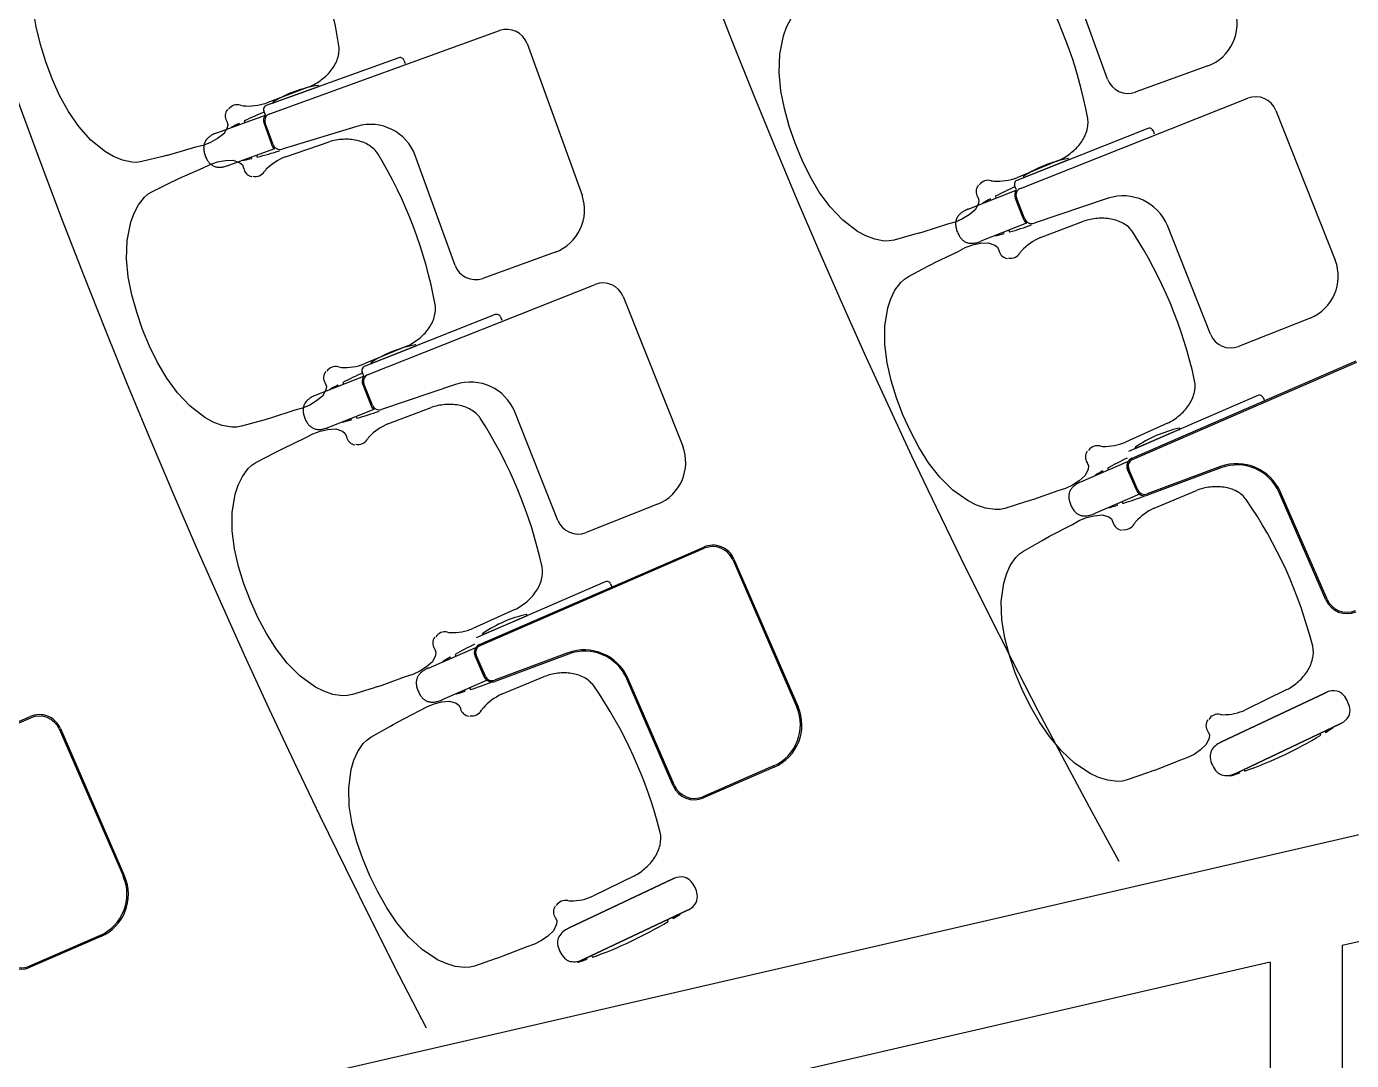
# Model space of a CAD drawing. Extents: x 324 to 2190, y 315 to 1855.
# Drawn here: x 671 to 763.3, y 1088.4 to 1160.5 of the extents above; entities that cross this region are included whole.
import ezdxf

# ---------------------------------------------------------------- set-up
doc = ezdxf.new("R2010")
doc.units = 0
doc.header["$LTSCALE"] = 48
doc.header["$MEASUREMENT"] = 0
doc.layers.add('first flr', color=8, linetype='CONTINUOUS')

msp = doc.modelspace()

# ---------------------------------------------------------------- linework, layer by layer
at = {"layer": 'first flr'}
for p, q in [((746.319, 1156.796), (743.549, 1164.45)), ((687.964, 1154.389), (703.969, 1160.181)), ((705.901, 1159.276), (709.717, 1148.731)), ((696.949, 1158.293), (687.722, 1154.954)), ((697.308, 1158.125), (697.389, 1157.899)), ((753.297, 1157.717), (748.251, 1155.891)), ((690.716, 1156.274), (687.714, 1155.133)), ((691.359, 1156.27), (688.246, 1155.144)), ((691.362, 1156.343), (691.376, 1156.307)), ((740.259, 1149.195), (756.081, 1155.471)), ((687.666, 1154.285), (687.554, 1154.595)), ((688.21, 1155.161), (688.197, 1155.198)), ((758.04, 1154.624), (762.174, 1144.201)), ((684.275, 1153.056), (687.664, 1154.282)), ((685.87, 1153.633), (685.838, 1153.719)), ((686.188, 1153.889), (686.233, 1153.764)), ((688.201, 1152.242), (687.659, 1153.739)), ((694.044, 1153.513), (688.826, 1151.929)), ((749.121, 1153.37), (740.001, 1149.752)), ((749.485, 1153.213), (749.574, 1152.99)), ((688.3, 1151.948), (685.096, 1150.789)), ((689.067, 1151.393), (692.104, 1152.437)), ((686.721, 1151.279), (686.69, 1151.366)), ((687.053, 1151.497), (687.099, 1151.373)), ((700.871, 1143.827), (698.102, 1151.48)), ((742.952, 1151.163), (739.987, 1149.93)), ((743.596, 1151.178), (740.518, 1149.957)), ((743.597, 1151.251), (743.612, 1151.215)), ((740.482, 1149.973), (740.468, 1150.01)), ((736.613, 1147.75), (739.963, 1149.078)), ((739.965, 1149.082), (739.844, 1149.388)), ((738.189, 1148.375), (738.155, 1148.46)), ((738.5, 1148.64), (738.548, 1148.517)), ((740.562, 1147.055), (739.974, 1148.536)), ((746.363, 1148.504), (741.196, 1146.761)), ((740.67, 1146.765), (737.502, 1145.509)), ((739.112, 1146.048), (739.078, 1146.134)), ((739.437, 1146.276), (739.486, 1146.153)), ((741.643, 1145.76), (744.646, 1146.897)), ((753.482, 1139.03), (750.481, 1146.596)), ((707.85, 1144.747), (702.804, 1142.921)), ((694.812, 1136.225), (710.633, 1142.501)), ((712.592, 1141.655), (716.727, 1131.231)), ((703.674, 1140.4), (694.553, 1136.782)), ((704.038, 1140.243), (704.126, 1140.02)), ((760.43, 1140.162), (755.441, 1138.183)), ((697.505, 1138.193), (694.539, 1136.961)), ((698.149, 1138.208), (695.071, 1136.988)), ((698.149, 1138.281), (698.164, 1138.245)), ((695.034, 1137.004), (695.021, 1137.04)), ((748.024, 1130.395), (763.637, 1137.174)), ((748.061, 1130.309), (763.673, 1137.088)), ((905.635, 1136.875), (548.795, 1054.552)), ((691.165, 1134.78), (694.515, 1136.109)), ((694.518, 1136.112), (694.396, 1136.418)), ((692.742, 1135.405), (692.708, 1135.491)), ((693.052, 1135.671), (693.101, 1135.548)), ((695.114, 1134.086), (694.527, 1135.566)), ((700.916, 1135.534), (695.748, 1133.792)), ((756.785, 1134.766), (747.785, 1130.858)), ((757.154, 1134.62), (757.249, 1134.4)), ((695.222, 1133.796), (692.054, 1132.539)), ((693.99, 1133.307), (694.039, 1133.184)), ((696.196, 1132.79), (699.199, 1133.928)), ((708.035, 1126.06), (705.034, 1133.626)), ((693.665, 1133.079), (693.631, 1133.164)), ((750.489, 1132.829), (747.563, 1131.505)), ((751.333, 1132.398), (748.296, 1131.079)), ((751.331, 1132.471), (751.347, 1132.435)), ((748.259, 1131.094), (748.244, 1131.13)), ((744.463, 1128.748), (747.768, 1130.183)), ((746.018, 1129.423), (745.982, 1129.507)), ((746.32, 1129.698), (746.373, 1129.577)), ((748.347, 1128.143), (747.713, 1129.604)), ((748.432, 1128.18), (747.798, 1129.641)), ((754.184, 1129.814), (749.075, 1127.907)), ((754.217, 1129.727), (749.108, 1127.82)), ((748.549, 1127.894), (745.423, 1126.536)), ((749.554, 1126.92), (752.519, 1128.153)), ((761.518, 1120.536), (758.276, 1128.002)), ((761.603, 1120.572), (758.361, 1128.038)), ((714.982, 1127.193), (709.994, 1125.214)), ((747.015, 1127.127), (746.978, 1127.212)), ((747.333, 1127.366), (747.386, 1127.244)), ((889.74, 1125.767), (762.651, 1096.448)), ((702.577, 1117.425), (718.189, 1124.204)), ((702.614, 1117.339), (718.226, 1124.119)), ((720.211, 1123.335), (724.677, 1113.05)), ((720.297, 1123.373), (724.763, 1113.087)), ((711.338, 1121.796), (702.337, 1117.888)), ((711.706, 1121.65), (711.802, 1121.43)), ((705.042, 1119.859), (702.116, 1118.535)), ((705.885, 1119.428), (702.848, 1118.11)), ((705.883, 1119.501), (705.9, 1119.466)), ((702.811, 1118.125), (702.796, 1118.161)), ((699.015, 1115.778), (702.321, 1117.214)), ((700.873, 1116.729), (700.925, 1116.608)), ((702.9, 1115.174), (702.265, 1116.635)), ((702.984, 1115.211), (702.35, 1116.671)), ((708.736, 1116.844), (703.628, 1114.937)), ((708.769, 1116.757), (703.661, 1114.85)), ((700.571, 1116.454), (700.534, 1116.538)), ((703.102, 1114.924), (699.976, 1113.567)), ((704.107, 1113.95), (707.072, 1115.184)), ((716.07, 1107.566), (712.829, 1115.032)), ((716.155, 1107.603), (712.913, 1115.069)), ((701.568, 1114.158), (701.531, 1114.242)), ((701.886, 1114.396), (701.938, 1114.275)), ((758.81, 1114.279), (755.928, 1112.862)), ((761.595, 1114.103), (761.443, 1114.038)), ((655.67, 1105.624), (671.283, 1112.403)), ((655.707, 1105.539), (671.319, 1112.318)), ((673.304, 1111.535), (677.771, 1101.249)), ((673.39, 1111.572), (677.856, 1101.286)), ((761.17, 1111.096), (761.113, 1111.218)), ((761.462, 1111.383), (761.502, 1111.298)), ((723.063, 1108.957), (718.14, 1106.82)), ((723.1, 1108.872), (718.178, 1106.735)), ((755.52, 1108.469), (755.48, 1108.554)), ((755.829, 1108.719), (755.887, 1108.598)), ((713.362, 1101.31), (710.48, 1099.892)), ((716.147, 1101.133), (715.995, 1101.068)), ((715.723, 1098.127), (715.665, 1098.248)), ((716.015, 1098.413), (716.055, 1098.328)), ((676.156, 1097.157), (671.234, 1095.019)), ((676.194, 1097.071), (671.271, 1094.934)), ((762.651, 1096.448), (762.651, 991.875)), ((710.073, 1095.5), (710.032, 1095.585)), ((710.382, 1095.75), (710.439, 1095.628)), ((757.651, 1095.295), (620.667, 1063.693)), ((757.651, 1095.295), (757.651, 991.875))]:
    msp.add_line(p, q, dxfattribs=at)
at = {"layer": 'first flr', "linetype": 'Continuous'}
for points in [[(684.958, 1153.887), (684.97, 1153.868), (685.043, 1153.649), (685.005, 1153.415), (684.76, 1152.99), (684.329, 1152.656), (683.851, 1152.385), (683.338, 1152.182), (682.802, 1152.052), (681.071, 1151.552), (680.827, 1151.492), (680.775, 1151.479), (680.517, 1151.415), (679.052, 1151.053), (678.709, 1151.002), (678.364, 1151.01), (677.702, 1151.152), (677.087, 1151.407), (676.518, 1151.738), (675.512, 1152.554), (674.661, 1153.51), (673.943, 1154.559), (673.334, 1155.671), (672.814, 1156.823), (672.368, 1158.006), (671.991, 1159.212), (671.69, 1160.44), (671.484, 1161.69)], [(737.27, 1148.601), (737.283, 1148.583), (737.362, 1148.366), (737.331, 1148.131), (737.1, 1147.699), (736.679, 1147.352), (736.209, 1147.066), (735.703, 1146.847), (735.171, 1146.702), (733.456, 1146.149), (733.214, 1146.082), (733.163, 1146.067), (732.906, 1145.995), (731.453, 1145.588), (731.111, 1145.527), (730.767, 1145.525), (730.101, 1145.646), (729.478, 1145.883), (728.9, 1146.196), (727.869, 1146.981), (726.989, 1147.912), (726.24, 1148.938), (725.598, 1150.03), (725.043, 1151.167), (724.561, 1152.335), (724.147, 1153.529), (723.809, 1154.748), (723.565, 1155.991), (723.446, 1157.257), (723.488, 1158.536), (723.739, 1159.807), (723.964, 1160.425), (724.273, 1161.015)], [(687.572, 1153.708), (688.07, 1152.332), (688.114, 1152.21)], [(691.822, 1135.632), (691.835, 1135.613), (691.915, 1135.397), (691.884, 1135.161), (691.652, 1134.729), (691.231, 1134.382), (690.762, 1134.096), (690.255, 1133.878), (689.723, 1133.732), (688.009, 1133.18), (687.766, 1133.112), (687.715, 1133.097), (687.459, 1133.026), (686.006, 1132.619), (685.664, 1132.558), (685.319, 1132.555), (684.653, 1132.677), (684.03, 1132.913), (683.452, 1133.227), (682.422, 1134.012), (681.542, 1134.942), (680.792, 1135.969), (680.15, 1137.061), (679.595, 1138.197), (679.113, 1139.365), (678.7, 1140.56), (678.362, 1141.778), (678.118, 1143.021), (677.999, 1144.287), (678.04, 1145.567), (678.291, 1146.838), (678.516, 1147.456), (678.826, 1148.045), (679.244, 1148.579), (679.503, 1148.805), (679.8, 1148.986), (681.157, 1149.645), (681.397, 1149.761), (681.423, 1149.773), (681.445, 1149.784), (681.671, 1149.894), (683.321, 1150.617), (683.816, 1150.861), (684.34, 1151.033), (684.881, 1151.13), (685.426, 1151.15), (685.886, 1150.98), (686.065, 1150.824), (686.149, 1150.609), (686.152, 1150.587)], [(739.889, 1148.502), (740.428, 1147.142), (740.476, 1147.021)], [(744.889, 1130.091), (744.903, 1130.073), (744.989, 1129.86), (744.965, 1129.623), (744.747, 1129.184), (744.337, 1128.824), (743.877, 1128.524), (743.377, 1128.29), (742.851, 1128.127), (741.154, 1127.522), (740.914, 1127.447), (740.863, 1127.43), (740.609, 1127.35), (739.17, 1126.899), (738.83, 1126.827), (738.485, 1126.813), (737.816, 1126.914), (737.186, 1127.131), (736.598, 1127.426), (735.543, 1128.179), (734.635, 1129.081), (733.854, 1130.084), (733.178, 1131.156), (732.588, 1132.274), (732.07, 1133.427), (731.619, 1134.607), (731.243, 1135.815), (730.961, 1137.05), (730.802, 1138.311), (730.804, 1139.591), (731.015, 1140.87), (731.221, 1141.494), (731.512, 1142.094), (731.913, 1142.639), (732.165, 1142.874), (732.456, 1143.064), (733.792, 1143.765), (734.028, 1143.888), (734.053, 1143.901), (734.075, 1143.913), (734.298, 1144.03), (735.924, 1144.804), (736.411, 1145.063), (736.93, 1145.252), (737.467, 1145.366), (738.012, 1145.402), (738.477, 1145.247), (738.661, 1145.097), (738.751, 1144.885), (738.754, 1144.862)], [(694.441, 1135.532), (694.981, 1134.172), (695.028, 1134.052)], [(699.442, 1117.122), (699.455, 1117.104), (699.541, 1116.89), (699.518, 1116.654), (699.3, 1116.215), (698.89, 1115.855), (698.43, 1115.554), (697.93, 1115.32), (697.403, 1115.158), (695.707, 1114.552), (695.466, 1114.477), (695.416, 1114.461), (695.162, 1114.381), (693.722, 1113.929), (693.382, 1113.857), (693.038, 1113.844), (692.368, 1113.945), (691.738, 1114.162), (691.151, 1114.457), (690.096, 1115.209), (689.188, 1116.112), (688.406, 1117.114), (687.731, 1118.186), (687.141, 1119.305), (686.622, 1120.457), (686.172, 1121.638), (685.796, 1122.845), (685.513, 1124.08), (685.355, 1125.342), (685.356, 1126.622), (685.568, 1127.9), (685.773, 1128.525), (686.064, 1129.124), (686.465, 1129.67), (686.718, 1129.904), (687.008, 1130.094), (688.344, 1130.795), (688.58, 1130.919), (688.606, 1130.932), (688.628, 1130.943), (688.85, 1131.06), (690.477, 1131.835), (690.964, 1132.094), (691.482, 1132.282), (692.02, 1132.396), (692.564, 1132.433), (693.029, 1132.277), (693.213, 1132.127), (693.304, 1131.915), (693.307, 1131.893)], [(747.713, 1129.604), (748.295, 1128.262), (748.347, 1128.143)], [(753.3, 1111.364), (753.314, 1111.346), (753.407, 1111.135), (753.391, 1110.898), (753.188, 1110.452), (752.789, 1110.08), (752.339, 1109.764), (751.847, 1109.514), (751.326, 1109.335), (749.649, 1108.676), (749.412, 1108.593), (749.361, 1108.575), (749.11, 1108.487), (747.686, 1107.989), (747.348, 1107.907), (747.005, 1107.882), (746.332, 1107.962), (745.696, 1108.158), (745.099, 1108.435), (744.021, 1109.153), (743.084, 1110.026), (742.271, 1111.003), (741.561, 1112.052), (740.936, 1113.151), (740.38, 1114.287), (739.892, 1115.452), (739.478, 1116.647), (739.156, 1117.872), (738.957, 1119.128), (738.918, 1120.408), (739.088, 1121.692), (739.274, 1122.323), (739.545, 1122.931), (739.929, 1123.49), (740.173, 1123.732), (740.458, 1123.931), (741.771, 1124.675), (742.003, 1124.806), (742.028, 1124.82), (742.049, 1124.832), (742.268, 1124.956), (743.869, 1125.782), (744.347, 1126.056), (744.859, 1126.261), (745.393, 1126.392), (745.936, 1126.446), (746.406, 1126.306), (746.594, 1126.162), (746.692, 1125.953), (746.696, 1125.931)], [(702.265, 1116.635), (702.848, 1115.293), (702.9, 1115.174)], [(754.1, 1110.558), (754.264, 1110.644), (761.443, 1114.038), (761.595, 1114.103)], [(761.443, 1114.038), (754.264, 1110.644), (754.1, 1110.558)], [(707.853, 1098.394), (707.867, 1098.376), (707.96, 1098.166), (707.944, 1097.928), (707.74, 1097.483), (707.342, 1097.11), (706.891, 1096.795), (706.4, 1096.545), (705.878, 1096.366), (704.202, 1095.706), (703.964, 1095.623), (703.914, 1095.605), (703.663, 1095.517), (702.238, 1095.02), (701.901, 1094.937), (701.557, 1094.913), (700.885, 1094.992), (700.248, 1095.189), (699.651, 1095.465), (698.573, 1096.183), (697.637, 1097.056), (696.823, 1098.033), (696.114, 1099.083), (695.488, 1100.182), (694.933, 1101.317), (694.445, 1102.483), (694.03, 1103.678), (693.709, 1104.903), (693.51, 1106.159), (693.47, 1107.438), (693.641, 1108.723), (693.826, 1109.353), (694.098, 1109.962), (694.481, 1110.52), (694.726, 1110.762), (695.011, 1110.962), (696.323, 1111.705), (696.555, 1111.836), (696.58, 1111.85), (696.602, 1111.862), (696.821, 1111.986), (698.422, 1112.812), (698.9, 1113.087), (699.412, 1113.292), (699.946, 1113.423), (700.489, 1113.477), (700.958, 1113.336), (701.147, 1113.192), (701.245, 1112.983), (701.248, 1112.961)], [(755.123, 1108.395), (755.293, 1108.468), (762.472, 1111.862), (762.618, 1111.938)], [(762.618, 1111.938), (762.472, 1111.862), (755.293, 1108.468), (755.123, 1108.395)], [(708.652, 1097.589), (708.816, 1097.674), (715.995, 1101.068), (716.147, 1101.133)], [(715.995, 1101.068), (708.816, 1097.674), (708.652, 1097.589)], [(709.675, 1095.425), (709.845, 1095.498), (717.024, 1098.893), (717.171, 1098.969)], [(717.171, 1098.969), (717.024, 1098.893), (709.845, 1095.498), (709.675, 1095.425)]]:
    msp.add_lwpolyline(points, dxfattribs=at)
at = {"layer": 'first flr'}
for centre, radius, start, end in [((1177.146, 1339.987), 539.342, 152.26763, 207.52866), ((1177.146, 1339.987), 491.342, 150.80257, 208.9269), ((1177.146, 1339.987), 443.342, 149.00546, 210.64076), ((661.648, 1154.31), 31.507, 8.77282, 29.27111), ((713.958, 1148.315), 31.507, 10.51581, 31.01411), ((752.202, 1160.66), 3.14, 290.42086, 19.36613), ((704.471, 1158.739), 1.527, 20.57226, 109.2146), ((690.804, 1158.878), 1.997, 341.21742, 6.83022), ((690.09, 1159.135), 2.755, 321.70285, 340.9393), ((697.043, 1158.003), 0.304, 80.21559, 108.00494), ((697.04, 1158.022), 0.286, 20.91681, 75.50111), ((689.567, 1159.51), 3.398, 306.16161, 322.20098), ((692.716, 1147.656), 8.814, 99.03693, 120.74999), ((689.283, 1159.762), 3.77, 292.33203, 307.38899), ((691.336, 1156.333), 0.028, 20.89346, 99.03694), ((691.35, 1156.297), 0.028, 289.89346, 20.89346), ((747.749, 1157.333), 1.527, 200.57226, 289.2146), ((756.627, 1154.044), 1.527, 22.31526, 110.95759), ((685.568, 1154.241), 0.706, 140.44494, 210.15569), ((685.71, 1154.25), 0.768, 72.90626, 142.61701), ((686.354, 1156.479), 1.551, 254.37516, 261.53434), ((686.464, 1158.893), 3.963, 265.10703, 288.39246), ((699.107, 1126.776), 30.033, 112.56003, 115.4771), ((687.813, 1154.69), 0.275, 138.63301, 200.12434), ((687.809, 1154.708), 0.261, 109.42977, 141.92355), ((688.224, 1155.207), 0.028, 120.74999, 198.89346), ((688.236, 1155.17), 0.028, 198.89346, 289.89346), ((699.107, 1126.776), 30.033, 116.21846, 117.26116), ((688.137, 1153.912), 0.601, 141.99856, 199.89346), ((688.137, 1153.912), 0.508, 109.89349, 199.89349), ((694.981, 1150.318), 3.33, 20.43292, 106.35394), ((742.962, 1153.767), 1.997, 342.96042, 8.57322), ((684.347, 1151.973), 1, 138.84033, 145.46872), ((684.412, 1151.919), 1.084, 132.85057, 138.93203), ((684.506, 1151.814), 1.225, 127.38586, 132.72499), ((684.665, 1151.608), 1.485, 117.98013, 127.43412), ((685.376, 1150.169), 3.09, 111.60929, 117.10975), ((684.479, 1152.447), 0.642, 108.53756, 112.07506), ((685.497, 1153.188), 0.32, 117.26116, 134.61204), ((693.235, 1148.84), 3.77, 92.39793, 107.45489), ((693.292, 1149.216), 3.398, 77.58594, 93.62532), ((742.24, 1154.002), 2.755, 323.44585, 342.6823), ((749.224, 1153.083), 0.304, 81.95858, 109.74794), ((749.221, 1153.102), 0.286, 22.65981, 77.2441), ((684.386, 1152.014), 1.021, 174.25665, 180.51718), ((684.627, 1152.017), 1.261, 180.54954, 185.85221), ((684.332, 1152.018), 0.966, 167.44654, 174.13647), ((684.705, 1152.021), 1.34, 185.66189, 191.06688), ((684.302, 1152.026), 0.935, 160.51815, 167.54204), ((685.821, 1152.293), 2.488, 192.29216, 199.02713), ((684.237, 1152.048), 0.867, 152.95771, 160.47344), ((684.254, 1152.038), 0.886, 145.50633, 152.87504), ((679.675, 1180.474), 30.033, 284.30983, 287.39424), ((688.679, 1152.415), 0.601, 199.89346, 230.90584), ((688.678, 1152.414), 0.508, 199.89343, 286.89343), ((693.454, 1149.839), 2.755, 58.84762, 78.08407), ((693.838, 1150.493), 1.997, 32.9567, 58.5695), ((741.414, 1154.605), 3.77, 294.07503, 309.13199), ((741.706, 1154.362), 3.398, 307.9046, 323.94398), ((685.796, 1152.364), 2.488, 200.7598, 207.49476), ((684.764, 1151.859), 1.34, 208.72005, 214.12504), ((684.701, 1151.812), 1.261, 213.93472, 219.23739), ((684.514, 1151.66), 1.021, 219.26975, 225.53027), ((684.475, 1151.623), 0.966, 225.65046, 232.34039), ((684.457, 1151.597), 0.935, 232.24488, 239.26878), ((684.422, 1151.539), 0.867, 239.31348, 246.82922), ((684.428, 1151.557), 0.886, 246.91189, 254.2806), ((684.094, 1153.712), 3.09, 282.67718, 288.17764), ((684.863, 1151.387), 0.642, 287.71137, 291.24888), ((686.119, 1151.469), 0.32, 265.1096, 282.52577), ((679.675, 1180.474), 30.033, 282.52577, 283.56846), ((690.513, 1147.704), 3.963, 111.39446, 134.67989), ((668.511, 1135.345), 31.507, 10.51581, 31.01411), ((745.214, 1142.609), 8.814, 100.77993, 122.49299), ((743.571, 1151.24), 0.028, 22.63646, 100.77993), ((743.586, 1151.204), 0.028, 291.63646, 22.63646), ((684.458, 1151.667), 1, 254.3182, 260.94659), ((684.473, 1151.75), 1.084, 260.85489, 266.93636), ((684.478, 1151.891), 1.225, 267.06193, 272.40107), ((684.468, 1152.15), 1.485, 272.3528, 281.80679), ((686.848, 1150.705), 0.706, 189.63124, 259.34198), ((686.963, 1150.789), 0.768, 257.16991, 326.88066), ((688.883, 1149.489), 1.551, 138.25259, 145.41177), ((738.623, 1153.651), 3.963, 266.85003, 290.13546), ((740.494, 1150.02), 0.028, 122.49299, 200.63646), ((740.508, 1149.983), 0.028, 200.63646, 291.63646), ((737.869, 1148.974), 0.706, 142.18794, 211.89868), ((738.011, 1148.987), 0.768, 74.64926, 144.36001), ((738.586, 1151.234), 1.551, 256.11815, 263.27734), ((752.237, 1121.933), 30.033, 114.30302, 117.2201), ((740.099, 1149.491), 0.275, 140.37601, 201.86733), ((740.447, 1148.723), 0.601, 143.74155, 201.63646), ((740.095, 1149.508), 0.261, 111.17277, 143.66655), ((740.446, 1148.723), 0.508, 111.63649, 201.63649), ((706.754, 1147.69), 3.14, 290.42086, 19.36613), ((737.83, 1147.919), 0.32, 119.00415, 136.35503), ((752.237, 1121.933), 30.033, 117.96146, 119.00415), ((747.397, 1145.339), 3.33, 22.17592, 108.09693), ((736.606, 1146.741), 0.867, 154.7007, 162.21644), ((736.622, 1146.732), 0.886, 147.24932, 154.61803), ((736.718, 1146.67), 1, 140.58333, 147.21172), ((736.784, 1146.618), 1.084, 134.59356, 140.67503), ((736.881, 1146.515), 1.225, 129.12885, 134.46799), ((737.046, 1146.315), 1.485, 119.72313, 129.17712), ((737.801, 1144.898), 3.09, 113.35228, 118.85274), ((736.836, 1147.147), 0.642, 110.28055, 113.81806), ((741.034, 1147.243), 0.508, 201.63643, 288.63642), ((745.889, 1143.338), 3.77, 94.1868, 109.24376), ((745.934, 1143.715), 3.398, 79.37481, 95.41419), ((746.076, 1144.343), 2.755, 60.63649, 79.87294), ((736.756, 1146.712), 1.021, 175.99965, 182.26018), ((736.996, 1146.722), 1.261, 182.29253, 187.5952), ((736.701, 1146.714), 0.966, 169.18953, 175.87947), ((737.074, 1146.728), 1.34, 187.40488, 192.80987), ((736.671, 1146.721), 0.935, 162.26114, 169.28504), ((738.182, 1147.035), 2.488, 194.03516, 200.77012), ((738.154, 1147.105), 2.488, 202.50279, 209.23776), ((731.181, 1175.016), 30.033, 286.05282, 289.13724), ((741.034, 1147.243), 0.601, 201.63646, 232.64884), ((746.44, 1145.008), 1.997, 34.74557, 60.35837), ((721.598, 1129.078), 31.507, 12.30468, 32.80298), ((737.138, 1146.568), 1.34, 210.46305, 215.86803), ((737.076, 1146.519), 1.261, 215.67771, 220.98038), ((736.895, 1146.362), 1.021, 221.01274, 227.27327), ((736.856, 1146.323), 0.966, 227.39345, 234.08338), ((736.839, 1146.297), 0.935, 233.98788, 241.01177), ((736.805, 1146.238), 0.867, 241.05648, 248.57222), ((736.811, 1146.256), 0.886, 248.65489, 256.0236), ((736.838, 1146.367), 1, 256.0612, 262.68959), ((736.851, 1146.45), 1.084, 262.59789, 268.67936), ((736.851, 1146.591), 1.225, 268.80493, 274.14406), ((736.834, 1146.85), 1.485, 274.0958, 283.54979), ((736.412, 1148.4), 3.09, 284.42017, 289.92063), ((737.251, 1146.1), 0.642, 289.45437, 292.99188), ((738.505, 1146.219), 0.32, 266.8526, 284.26876), ((731.181, 1175.016), 30.033, 284.26876, 285.31146), ((743.203, 1142.117), 3.963, 113.18333, 136.46876), ((739.446, 1145.002), 0.706, 191.42011, 261.13085), ((739.559, 1145.09), 0.768, 258.95878, 328.66953), ((741.519, 1143.85), 1.551, 140.04145, 147.20064), ((702.301, 1144.363), 1.527, 200.57226, 289.2146), ((759.245, 1143.07), 3.14, 292.16386, 21.10913), ((711.179, 1141.075), 1.527, 22.31526, 110.95759), ((697.514, 1140.798), 1.997, 342.96042, 8.57322), ((696.793, 1141.033), 2.755, 323.44585, 342.6823), ((703.777, 1140.114), 0.304, 81.95858, 109.74794), ((703.774, 1140.133), 0.286, 22.65981, 77.2441), ((696.259, 1141.392), 3.398, 307.9046, 323.94398), ((754.895, 1139.61), 1.527, 202.31526, 290.95759), ((699.767, 1129.64), 8.814, 100.77993, 122.49299), ((695.967, 1141.636), 3.77, 294.07503, 309.13199), ((698.123, 1138.271), 0.028, 22.63646, 100.77993), ((698.138, 1138.235), 0.028, 291.63646, 22.63646), ((693.175, 1140.681), 3.963, 266.85003, 290.13546), ((695.047, 1137.05), 0.028, 122.49299, 200.63646), ((695.061, 1137.014), 0.028, 200.63646, 291.63646), ((692.421, 1136.004), 0.706, 142.18794, 211.89868), ((692.564, 1136.018), 0.768, 74.64926, 144.36001), ((693.139, 1138.264), 1.551, 256.11815, 263.27734), ((706.79, 1108.963), 30.033, 114.30302, 117.2201), ((694.652, 1136.521), 0.275, 140.37601, 201.86733), ((694.999, 1135.753), 0.601, 143.74155, 201.63646), ((694.648, 1136.539), 0.261, 111.17277, 143.66655), ((694.999, 1135.753), 0.508, 111.63649, 201.63649), ((692.383, 1134.95), 0.32, 119.00415, 136.35503), ((706.79, 1108.963), 30.033, 117.96146, 119.00415), ((701.95, 1132.369), 3.33, 22.17592, 108.09693), ((750.417, 1135.433), 1.997, 344.74929, 10.36209), ((691.158, 1133.772), 0.867, 154.7007, 162.21644), ((691.175, 1133.763), 0.886, 147.24932, 154.61803), ((691.271, 1133.7), 1, 140.58333, 147.21172), ((691.337, 1133.648), 1.084, 134.59356, 140.67503), ((691.434, 1133.546), 1.225, 129.12885, 134.46799), ((691.599, 1133.345), 1.485, 119.72313, 129.17712), ((692.354, 1131.928), 3.09, 113.35228, 118.85274), ((691.388, 1134.178), 0.642, 110.28055, 113.81806), ((700.442, 1130.368), 3.77, 94.1868, 109.24376), ((700.487, 1130.746), 3.398, 79.37481, 95.41419), ((749.689, 1135.645), 2.755, 325.23471, 344.47117), ((756.897, 1134.482), 0.304, 83.79332, 111.58268), ((756.893, 1134.501), 0.286, 24.49455, 79.07884), ((691.308, 1133.743), 1.021, 175.99965, 182.26018), ((691.548, 1133.753), 1.261, 182.29253, 187.5952), ((691.254, 1133.744), 0.966, 169.18953, 175.87947), ((691.627, 1133.759), 1.34, 187.40488, 192.80987), ((691.224, 1133.752), 0.935, 162.26114, 169.28504), ((692.734, 1134.065), 2.488, 194.03516, 200.77012), ((685.734, 1162.046), 30.033, 286.05282, 289.13724), ((695.587, 1134.273), 0.601, 201.63646, 232.64884), ((695.586, 1134.273), 0.508, 201.63643, 288.63642), ((700.629, 1131.373), 2.755, 60.63649, 79.87294), ((700.992, 1132.039), 1.997, 34.74557, 60.35837), ((748.844, 1136.222), 3.77, 295.8639, 310.92086), ((749.144, 1135.988), 3.398, 309.69347, 325.73285), ((692.706, 1134.135), 2.488, 202.50279, 209.23776), ((691.69, 1133.599), 1.34, 210.46305, 215.86803), ((691.629, 1133.55), 1.261, 215.67771, 220.98038), ((691.447, 1133.392), 1.021, 221.01274, 227.27327), ((691.409, 1133.354), 0.966, 227.39345, 234.08338), ((691.392, 1133.328), 0.935, 233.98788, 241.01177), ((691.358, 1133.268), 0.867, 241.05648, 248.57222), ((691.364, 1133.286), 0.886, 248.65489, 256.0236), ((691.391, 1133.397), 1, 256.0612, 262.68959), ((691.403, 1133.481), 1.084, 262.59789, 268.67936), ((691.404, 1133.622), 1.225, 268.80493, 274.14406), ((691.386, 1133.881), 1.485, 274.0958, 283.54979), ((690.965, 1135.43), 3.09, 284.42017, 289.92063), ((691.804, 1133.13), 0.642, 289.45437, 292.99188), ((693.057, 1133.25), 0.32, 266.8526, 284.26876), ((685.734, 1162.046), 30.033, 284.26876, 285.31146), ((697.756, 1129.147), 3.963, 113.18333, 136.46876), ((676.15, 1116.108), 31.507, 12.30468, 32.80298), ((753.224, 1123.885), 8.814, 102.61467, 124.32773), ((751.305, 1132.459), 0.028, 24.4712, 102.61467), ((751.321, 1132.424), 0.028, 293.4712, 24.4712), ((693.999, 1132.033), 0.706, 191.42011, 261.13085), ((694.111, 1132.12), 0.768, 258.95878, 328.66953), ((696.071, 1130.881), 1.551, 140.04145, 147.20064), ((746.084, 1135.181), 3.963, 268.6389, 291.92433), ((713.798, 1130.1), 3.14, 292.16386, 21.10913), ((745.476, 1130.483), 0.706, 143.97681, 213.68755), ((745.618, 1130.501), 0.768, 76.43813, 146.14888), ((746.123, 1132.764), 1.551, 257.90702, 265.0662), ((748.27, 1131.141), 0.028, 124.32773, 202.4712), ((748.284, 1131.105), 0.028, 202.4712, 293.4712), ((760.906, 1103.445), 30.033, 119.7962, 120.83889), ((760.906, 1103.445), 30.033, 116.13776, 119.05484), ((748.264, 1129.843), 0.601, 113.4712, 203.4712), ((748.264, 1129.843), 0.601, 145.57629, 203.4712), ((748.263, 1129.843), 0.508, 113.47123, 203.47123), ((755.319, 1126.683), 3.33, 24.01066, 109.93167), ((755.337, 1126.725), 3.204, 23.47287, 110.46945), ((744.942, 1127.328), 1.485, 121.55787, 131.01186), ((745.742, 1125.935), 3.09, 115.18703, 120.68748), ((744.705, 1128.153), 0.642, 112.11529, 115.6528), ((745.674, 1128.957), 0.32, 120.83889, 138.18977), ((744.639, 1127.715), 1.021, 177.83439, 184.09492), ((744.584, 1127.715), 0.966, 171.02427, 177.71421), ((744.554, 1127.722), 0.935, 164.09588, 171.11978), ((744.488, 1127.74), 0.867, 156.53544, 164.05118), ((744.505, 1127.731), 0.886, 149.08406, 156.45277), ((744.602, 1127.672), 1, 142.41807, 149.04646), ((744.67, 1127.622), 1.084, 136.4283, 142.50977), ((744.771, 1127.523), 1.225, 130.96359, 136.30273), ((738.161, 1155.826), 30.033, 287.88756, 290.97198), ((748.898, 1128.383), 0.601, 203.4712, 290.4712), ((748.898, 1128.383), 0.601, 203.4712, 234.48358), ((748.898, 1128.383), 0.508, 203.47117, 290.47116), ((753.875, 1124.635), 3.77, 96.02154, 111.0785), ((753.909, 1125.014), 3.398, 81.20955, 97.24893), ((754.031, 1125.646), 2.755, 62.47123, 81.70768), ((754.373, 1126.323), 1.997, 36.58031, 62.19311), ((744.878, 1127.733), 1.261, 184.12727, 189.42994), ((744.957, 1127.742), 1.34, 189.23962, 194.64461), ((746.054, 1128.083), 2.488, 195.8699, 202.60487), ((746.024, 1128.152), 2.488, 204.33753, 211.0725), ((745.025, 1127.584), 1.34, 212.29779, 217.70277), ((744.965, 1127.533), 1.261, 217.51246, 222.81513), ((746.403, 1127.279), 0.32, 268.68734, 286.1035), ((738.161, 1155.826), 30.033, 286.1035, 287.1462), ((751.23, 1123.329), 3.963, 115.01807, 138.3035), ((730.053, 1109.605), 31.507, 14.13942, 34.63772), ((709.448, 1126.64), 1.527, 202.31526, 290.95759), ((744.789, 1127.37), 1.021, 222.84748, 229.10801), ((744.751, 1127.33), 0.966, 229.22819, 235.91812), ((744.736, 1127.304), 0.935, 235.82262, 242.84651), ((744.704, 1127.243), 0.867, 242.89122, 250.40696), ((744.709, 1127.261), 0.886, 250.48963, 257.85834), ((744.732, 1127.373), 1, 257.89594, 264.52433), ((744.742, 1127.457), 1.084, 264.43263, 270.5141), ((744.738, 1127.598), 1.225, 270.63967, 275.9788), ((744.712, 1127.856), 1.485, 275.93054, 285.38453), ((744.241, 1129.391), 3.09, 286.25491, 291.75537), ((745.153, 1127.119), 0.642, 291.28911, 294.82662), ((747.383, 1126.092), 0.706, 193.25485, 262.96559), ((749.491, 1125.007), 1.551, 141.87619, 149.03538), ((747.492, 1126.184), 0.768, 260.79352, 330.50427), ((718.827, 1122.735), 1.602, 23.47118, 113.47118), ((718.818, 1122.711), 1.527, 24.15, 112.79233), ((704.969, 1122.463), 1.997, 344.74929, 10.36209), ((704.241, 1122.676), 2.755, 325.23471, 344.47117), ((711.45, 1121.513), 0.304, 83.79332, 111.58268), ((711.446, 1121.532), 0.286, 24.49455, 79.07884), ((703.397, 1123.252), 3.77, 295.8639, 310.92086), ((703.696, 1123.018), 3.398, 309.69347, 325.73285), ((762.987, 1121.174), 1.602, 203.47118, 293.47118), ((762.996, 1121.197), 1.527, 204.15, 292.79233), ((707.777, 1110.916), 8.814, 102.61467, 124.32773), ((705.858, 1119.49), 0.028, 24.4712, 102.61467), ((705.874, 1119.454), 0.028, 293.4712, 24.4712), ((700.636, 1122.211), 3.963, 268.6389, 291.92433), ((700.029, 1117.513), 0.706, 143.97681, 213.68755), ((700.17, 1117.531), 0.768, 76.43813, 146.14888), ((700.676, 1119.795), 1.551, 257.90702, 265.0662), ((702.822, 1118.171), 0.028, 124.32773, 202.4712), ((702.837, 1118.135), 0.028, 202.4712, 293.4712), ((715.458, 1090.475), 30.033, 116.13776, 119.05484), ((702.816, 1116.874), 0.601, 113.4712, 203.4712), ((702.816, 1116.874), 0.601, 145.57629, 203.4712), ((702.816, 1116.874), 0.508, 113.47123, 203.47123), ((709.871, 1113.714), 3.33, 24.01066, 109.93167), ((709.89, 1113.756), 3.204, 23.47287, 110.46945), ((758.654, 1116.879), 1.997, 346.58403, 12.19683), ((700.294, 1112.966), 3.09, 115.18703, 120.68748), ((699.257, 1115.183), 0.642, 112.11529, 115.6528), ((700.227, 1115.987), 0.32, 120.83889, 138.18977), ((715.458, 1090.475), 30.033, 119.7962, 120.83889), ((757.919, 1117.068), 2.755, 327.06946, 346.30591), ((699.137, 1114.746), 0.966, 171.02427, 177.71421), ((699.191, 1114.746), 1.021, 177.83439, 184.09492), ((699.107, 1114.752), 0.935, 164.09588, 171.11978), ((699.04, 1114.77), 0.867, 156.53544, 164.05118), ((699.057, 1114.762), 0.886, 149.08406, 156.45277), ((699.155, 1114.702), 1, 142.41807, 149.04646), ((699.223, 1114.652), 1.084, 136.4283, 142.50977), ((699.323, 1114.553), 1.225, 130.96359, 136.30273), ((699.494, 1114.358), 1.485, 121.55787, 131.01186), ((692.714, 1142.856), 30.033, 287.88756, 290.97198), ((703.451, 1115.413), 0.601, 203.4712, 290.4712), ((703.451, 1115.413), 0.601, 203.4712, 234.48358), ((703.45, 1115.413), 0.508, 203.47117, 290.47116), ((708.428, 1111.665), 3.77, 96.02154, 111.0785), ((708.461, 1112.044), 3.398, 81.20955, 97.24893), ((708.583, 1112.676), 2.755, 62.47123, 81.70768), ((708.925, 1113.353), 1.997, 36.58031, 62.19311), ((757.057, 1117.618), 3.77, 297.69864, 312.7556), ((757.364, 1117.393), 3.398, 311.52821, 327.56759), ((699.431, 1114.764), 1.261, 184.12727, 189.42994), ((699.509, 1114.772), 1.34, 189.23962, 194.64461), ((700.606, 1115.114), 2.488, 195.8699, 202.60487), ((700.576, 1115.183), 2.488, 204.33753, 211.0725), ((699.578, 1114.615), 1.34, 212.29779, 217.70277), ((700.955, 1114.309), 0.32, 268.68734, 286.1035), ((692.714, 1142.856), 30.033, 286.1035, 287.1462), ((705.783, 1110.359), 3.963, 115.01807, 138.3035), ((684.606, 1096.635), 31.507, 14.13942, 34.63772), ((762.062, 1113.007), 1.192, 79.61162, 113.0869), ((762.062, 1113.007), 1.192, 79.61162, 113.0869), ((762.077, 1113.306), 0.895, 40.80962, 77.09485), ((762.077, 1113.306), 0.895, 40.80962, 77.09485), ((761.298, 1112.638), 1.921, 9.90494, 40.70916), ((761.298, 1112.638), 1.921, 9.90494, 40.70916), ((699.518, 1114.563), 1.261, 217.51246, 222.81513), ((699.341, 1114.4), 1.021, 222.84748, 229.10801), ((699.304, 1114.36), 0.966, 229.22819, 235.91812), ((699.288, 1114.334), 0.935, 235.82262, 242.84651), ((699.256, 1114.273), 0.867, 242.89122, 250.40696), ((699.261, 1114.292), 0.886, 250.48963, 257.85834), ((699.285, 1114.403), 1, 257.89594, 264.52433), ((699.295, 1114.487), 1.084, 264.43263, 270.5141), ((699.291, 1114.628), 1.225, 270.63967, 275.9788), ((699.265, 1114.886), 1.485, 275.93054, 285.38453), ((698.794, 1116.421), 3.09, 286.25491, 291.75537), ((699.706, 1114.15), 0.642, 291.28911, 294.82662), ((701.935, 1113.123), 0.706, 193.25485, 262.96559), ((704.044, 1112.038), 1.551, 141.87619, 149.03538), ((721.786, 1111.826), 3.14, 293.9986, 22.94387), ((721.824, 1111.811), 3.204, 293.47297, 23.46948), ((762.309, 1112.816), 0.895, 333.5229, 9.80556), ((762.309, 1112.816), 0.895, 333.5229, 9.80556), ((671.921, 1110.934), 1.602, 23.47118, 113.47118), ((671.911, 1110.91), 1.527, 24.15, 112.79233), ((702.045, 1113.214), 0.768, 260.79352, 330.50427), ((753.875, 1111.774), 0.706, 145.81155, 215.52229), ((754.015, 1111.796), 0.768, 78.27287, 147.98362), ((754.448, 1114.074), 1.551, 259.74176, 266.90094), ((754.331, 1116.489), 3.963, 270.47364, 293.75907), ((762.067, 1112.995), 1.192, 297.52451, 331.00553), ((762.067, 1112.995), 1.192, 297.52451, 331.00553), ((745.752, 1136.87), 30.033, 289.7223, 300.88958), ((745.752, 1136.87), 30.033, 301.63094, 302.67364), ((761.792, 1111.858), 0.32, 302.67364, 320.9377), ((754.653, 1109.455), 1.234, 116.63992, 157.66139), ((754.653, 1109.455), 1.234, 116.63992, 157.66139), ((754.355, 1109.627), 0.894, 160.61356, 185.33017), ((754.355, 1109.627), 0.894, 160.61356, 185.33017), ((755.211, 1109.76), 1.76, 187.05504, 223.55684), ((755.211, 1109.76), 1.76, 187.05504, 223.55684), ((754.565, 1109.183), 0.894, 225.28171, 249.99832), ((754.565, 1109.183), 0.894, 225.28171, 249.99832), ((754.621, 1109.523), 1.234, 252.95049, 293.97196), ((754.621, 1109.523), 1.234, 252.95049, 293.97196), ((754.903, 1108.601), 0.32, 246.01503, 287.93824), ((745.752, 1136.87), 30.033, 287.93824, 288.98094), ((717.54, 1108.204), 1.602, 203.47118, 293.47118), ((717.549, 1108.228), 1.527, 204.15, 292.79233), ((713.207, 1103.91), 1.997, 346.58403, 12.19683), ((712.472, 1104.099), 2.755, 327.06946, 346.30591), ((711.61, 1104.648), 3.77, 297.69864, 312.7556), ((711.916, 1104.423), 3.398, 311.52821, 327.56759), ((674.879, 1100.025), 3.14, 293.9986, 22.94387), ((674.917, 1100.01), 3.204, 293.47297, 23.46948), ((716.614, 1100.037), 1.192, 79.61162, 113.0869), ((716.614, 1100.037), 1.192, 79.61162, 113.0869), ((716.629, 1100.337), 0.895, 40.80962, 77.09485), ((716.629, 1100.337), 0.895, 40.80962, 77.09485), ((715.851, 1099.669), 1.921, 9.90494, 40.70916), ((715.851, 1099.669), 1.921, 9.90494, 40.70916), ((716.861, 1099.847), 0.895, 333.5229, 9.80556), ((716.861, 1099.847), 0.895, 333.5229, 9.80556), ((708.427, 1098.804), 0.706, 145.81155, 215.52229), ((708.568, 1098.826), 0.768, 78.27287, 147.98362), ((709, 1101.105), 1.551, 259.74176, 266.90094), ((708.884, 1103.519), 3.963, 270.47364, 293.75907), ((716.62, 1100.025), 1.192, 297.52451, 331.00553), ((716.62, 1100.025), 1.192, 297.52451, 331.00553), ((700.304, 1123.9), 30.033, 289.7223, 300.88958), ((700.304, 1123.9), 30.033, 301.63094, 302.67364), ((716.345, 1098.889), 0.32, 302.67364, 320.9377), ((709.206, 1096.485), 1.234, 116.63992, 157.66139), ((709.206, 1096.485), 1.234, 116.63992, 157.66139), ((708.907, 1096.658), 0.894, 160.61356, 185.33017), ((708.907, 1096.658), 0.894, 160.61356, 185.33017), ((709.764, 1096.791), 1.76, 187.05504, 223.55684), ((709.764, 1096.791), 1.76, 187.05504, 223.55684), ((670.633, 1096.403), 1.602, 203.47118, 293.47118), ((670.642, 1096.427), 1.527, 204.15, 292.79233), ((709.118, 1096.213), 0.894, 225.28171, 249.99832), ((709.118, 1096.213), 0.894, 225.28171, 249.99832), ((709.174, 1096.553), 1.234, 252.95049, 293.97196), ((709.174, 1096.553), 1.234, 252.95049, 293.97196), ((700.304, 1123.9), 30.033, 287.93824, 288.98094), ((709.455, 1095.631), 0.32, 246.01503, 287.93824)]:
    msp.add_arc(centre, radius, start, end, dxfattribs=at)

doc.saveas('drawing.dxf')
